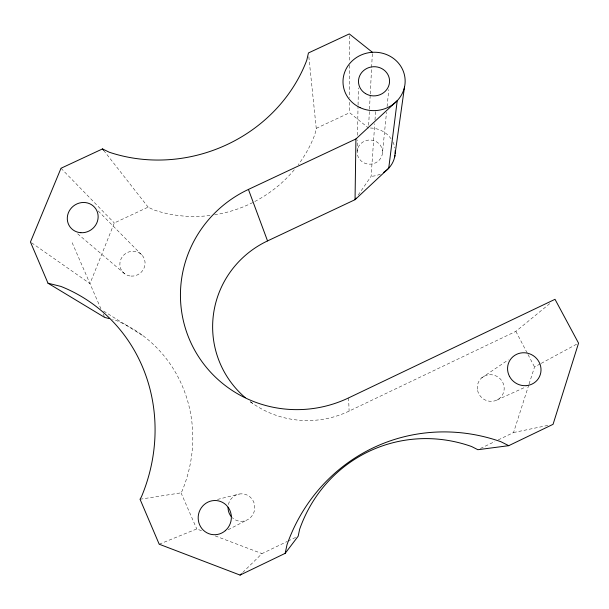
<?xml version="1.0" encoding="UTF-8"?>
<svg xmlns="http://www.w3.org/2000/svg" width="609" height="609" viewBox="0 0 609 609"><rect width="100%" height="100%" fill="white"/><g stroke="black" fill="none" stroke-linecap="round" stroke-linejoin="round"><path stroke-width="0.46" stroke-dasharray="3.04 2.28" d="M357.178 151.291L357.399 139.948M357.483 135.221L358.046 105.92M358.062 104.969L358.381 87.955M368.666 125.218L369.442 110.062M369.488 109.118L370.219 94.913M370.264 93.961L372.404 52.29M358.259 195.002L371.125 176.313L374.741 123.726M374.999 119.973L375.578 111.516M382.475 152.844A12.682 12.081 -3.7 0 0 364.251 141.28A12.682 12.081 -3.7 0 0 362.751 162.169A12.682 12.081 -3.7 0 0 382.475 152.844L386.517 112.3M387.088 106.644L388.778 89.675M308.839 56.728L316.246 128.362L314.906 134.338A123.817 116.06 -20.4 0 1 298.265 164.719M498.261 439.896L513.554 432.535L528.787 384.934M529.076 384.035L534.542 366.976L540.35 363.832M209.953 215.502A123.817 116.06 -20.4 0 1 153.704 209.884L148.124 207.129L114.294 222.978L89.972 283.619L31.226 242.542M140.04 499.243L181.04 492.841L182.152 490.907A134.589 127.57 -58.7 0 0 115.223 320.075L112.589 319.413M242.725 572.483L261.999 553.611L287.242 541.462M250.329 401.727A95.56 94.334 -17.1 0 0 349.109 411.098L515.869 331.372L550.665 302.871M481.689 377.877L508.287 359.866M541.18 363.383L578.55 343.149M228.147 529.731L246.988 520.01M288.08 541.051L295.654 537.412M480.417 448.483L494.858 441.533M316.246 128.362L349.65 112.711L368.521 128.057M496.906 400.052L526.054 386.806M159.193 544.202L196.76 528.947L202.934 531.284M217.512 499.426L239.2 494.044M513.554 432.535L548.465 425.28M215.274 535.943L261.999 553.611M103.629 311.092L143.686 336.198M250.23 401.856L252.568 403.348M77.655 233.795L124.921 273.966M98.224 210.988L142.331 255.498M61.007 168.259L114.294 222.978M103.682 150.408L148.124 207.129M515.869 331.372L527.592 353.73M528.026 354.56L534.542 366.976M72.166 242.717L100.911 308.763M103.18 313.962L104.687 317.434M181.04 492.841L196.76 528.947M348.607 397.898L349.109 411.098M349.307 35.817L349.421 60.497M349.437 65.247L349.581 97.524M349.604 102.266L349.65 112.711M228.398 504.587A13.756 13.36 -80.5 0 1 246.66 494.873A13.756 13.36 -80.5 0 1 252.628 514.963A13.756 13.36 -80.5 0 1 232.295 517.696M294.246 169.804A123.817 116.06 -20.4 0 1 214.627 214.84M380.328 174.128A25.357 24.162 -3.7 0 1 371.125 176.313M370.401 128.019A25.357 24.162 -3.7 0 1 391.069 138.814M392.896 141.966A25.357 24.162 -3.7 0 1 394.853 147.979M131.042 276.09A12.812 12.233 -36.9 0 0 144.028 258.201A12.812 12.233 -36.9 0 0 122.333 256.724A12.812 12.233 -36.9 0 0 131.042 276.09M477.585 390.46A13.611 13.177 36.1 0 0 499.799 398.149A13.611 13.177 36.1 0 0 494.82 375.448A13.611 13.177 36.1 0 0 477.585 390.46"/><path stroke-width="0.91" d="M356.113 198.115L355.047 199.676L388.725 168.213L397.228 100.691L355.922 138.966L355.047 199.676L267.541 240.92A95.56 94.334 -17.1 0 0 245.252 397.669M394.67 156.977L404.505 87.072M372.404 52.29L349.3 33.914L308.451 52.953L306.791 60.162A151.024 138.951 -20.2 0 1 109.293 152.235L102.51 148.916L61.007 168.259L30.45 242.001L48.004 283.215L60.885 286.413A167.079 156.277 -56.9 0 1 141.425 496.845L140.04 499.243L159.193 544.202L240.068 575.086L285.164 553.36L287.014 544.712A180.576 171.959 66.8 0 1 500.925 441.731L508.736 445.674L553.063 424.328L578.55 343.149L555.02 299.308L348.607 397.898A117.91 115.596 -17.1 0 1 191.629 344.283A117.91 115.596 -17.1 0 1 248.426 189.429L355.922 138.966M285.164 553.36L298.174 536.194L299.643 529.267A143.488 137.55 67.3 0 1 471.61 446.534L477.867 449.708L508.736 445.674M240.068 575.086L241.4 573.785M109.08 318.537L104.687 317.434L48.004 283.215M102.51 148.916L103.682 150.408M248.426 189.429L267.541 240.92M231.093 516.402A13.756 13.36 -80.5 0 1 228.063 507.259M395.172 150.674A25.357 24.162 -3.7 0 1 395.172 153.384M394.99 155.196A25.357 24.162 -3.7 0 1 383.67 172.362M365.377 93.512A15.545 14.593 -4.6 0 0 389.532 82.131A15.545 14.593 -4.6 0 0 367.174 68.269A15.545 14.593 -4.6 0 0 365.377 93.512M225.3 530.69A17.136 16.565 -77.8 0 0 220.61 501.519A17.136 16.565 -77.8 0 0 198.397 520.642A17.136 16.565 -77.8 0 0 225.3 530.69M80.83 232.707A15.743 14.822 -35.6 0 0 96.922 210.904A15.743 14.822 -35.6 0 0 70.393 209.191A15.743 14.822 -35.6 0 0 80.83 232.707M509.482 376.362A16.93 16.276 33.3 0 0 538.44 378.509A16.93 16.276 33.3 0 0 524.95 352.794A16.93 16.276 33.3 0 0 509.482 376.362M360.125 107.656A31.089 29.186 -4.6 0 0 405.099 79.444A31.089 29.186 -4.6 0 0 356.996 57.2A31.089 29.186 -4.6 0 0 360.125 107.656"/></g></svg>
